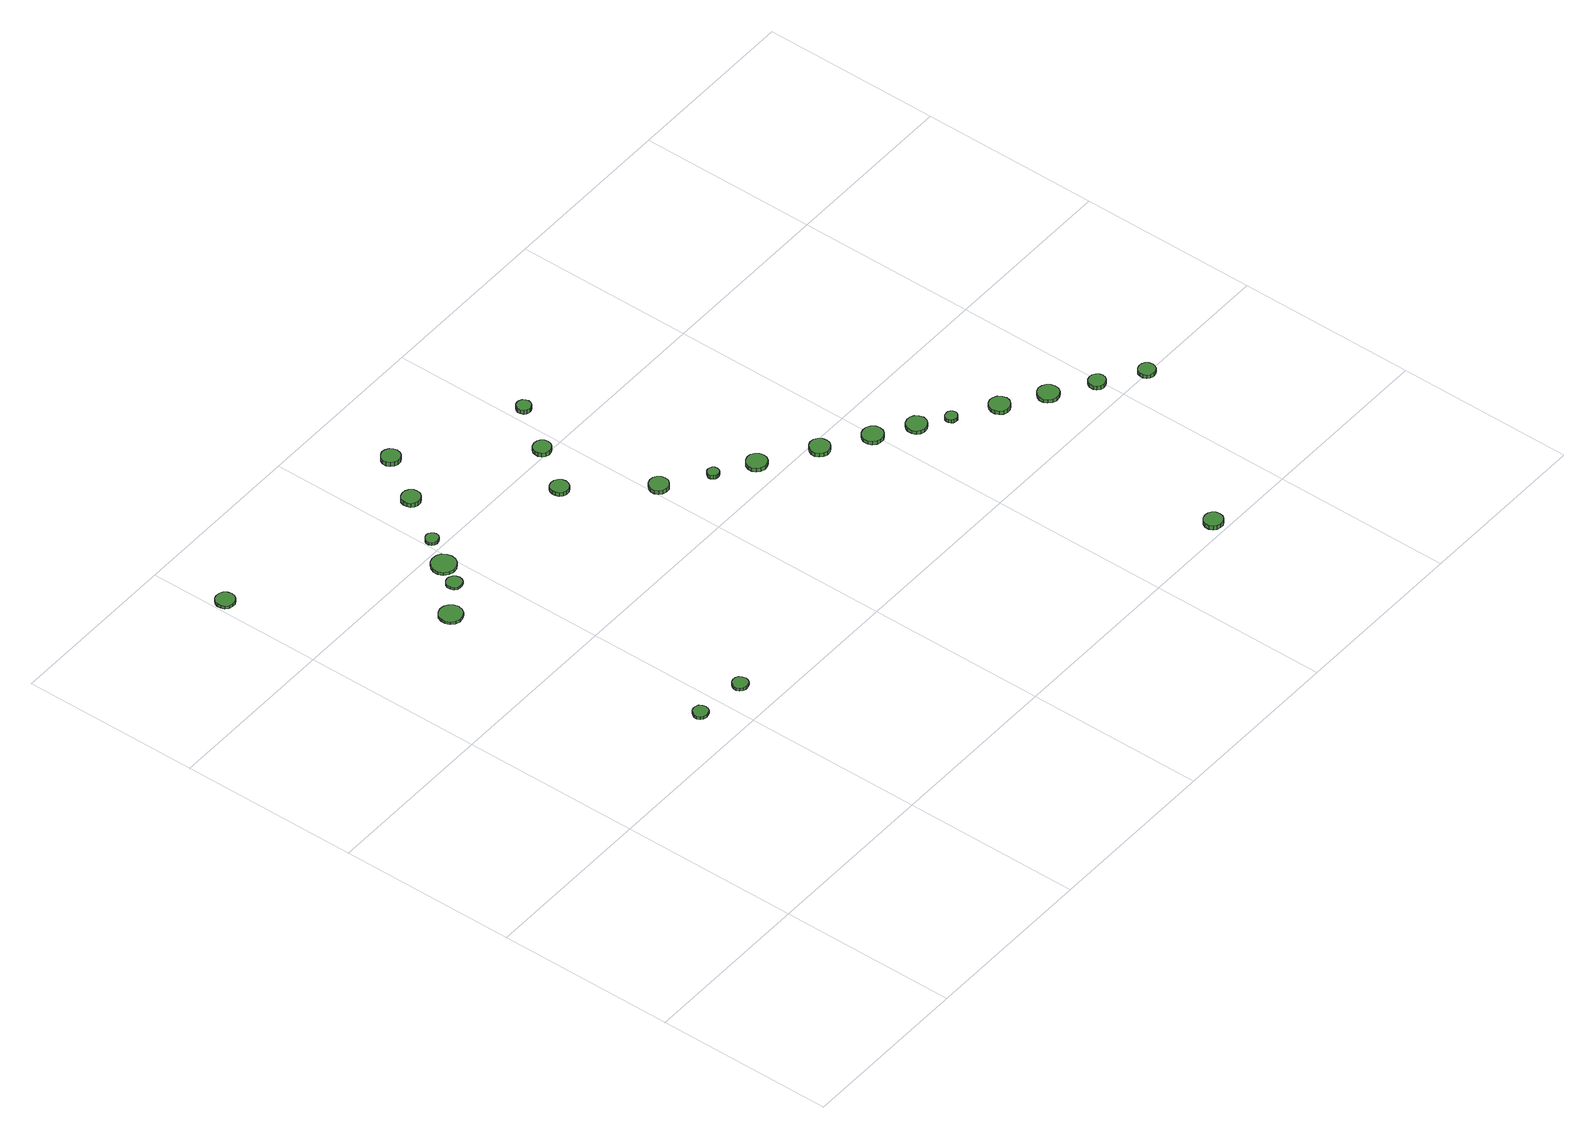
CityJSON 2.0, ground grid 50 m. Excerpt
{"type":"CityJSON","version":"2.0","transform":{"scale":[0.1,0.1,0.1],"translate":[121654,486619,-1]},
"CityObjects":{
"tree1":{"type":"SolitaryVegetationObject","attributes":{"function":"something"},"geometry":[{"type":"MultiSurface","lod":"1","boundaries":[[[0,1,2,3,4,5,6,7,8,9,10,11,12,13,14]],[[15,16,17,18,19,20,21,22,23,24,25,26,27,28,29]],[[0,29,28,1]],[[1,28,27,2]],[[2,27,26,3]],[[3,26,25,4]],[[4,25,24,5]],[[5,24,23,6]],[[6,23,22,7]],[[7,22,21,8]],[[8,21,20,9]],[[9,20,19,10]],[[10,19,18,11]],[[11,18,17,12]],[[12,17,16,13]],[[13,16,15,14]],[[14,15,29,0]]]}]},
"tree2":{"type":"SolitaryVegetationObject","attributes":{"function":"something"},"geometry":[{"type":"MultiSurface","lod":"1","boundaries":[[[30,31,32,33,34,35,36,37,38,39,40,41,42,43,44]],[[45,46,47,48,49,50,51,52,53,54,55,56,57,58,59]],[[30,59,58,31]],[[31,58,57,32]],[[32,57,56,33]],[[33,56,55,34]],[[34,55,54,35]],[[35,54,53,36]],[[36,53,52,37]],[[37,52,51,38]],[[38,51,50,39]],[[39,50,49,40]],[[40,49,48,41]],[[41,48,47,42]],[[42,47,46,43]],[[43,46,45,44]],[[44,45,59,30]]]}]},
"tree3":{"type":"SolitaryVegetationObject","attributes":{"function":"something"},"geometry":[{"type":"MultiSurface","lod":"1","boundaries":[[[60,61,62,63,64,65,66,67,68,69,70,71,72,73,74]],[[75,76,77,78,79,80,81,82,83,84,85,86,87,88,89]],[[60,89,88,61]],[[61,88,87,62]],[[62,87,86,63]],[[63,86,85,64]],[[64,85,84,65]],[[65,84,83,66]],[[66,83,82,67]],[[67,82,81,68]],[[68,81,80,69]],[[69,80,79,70]],[[70,79,78,71]],[[71,78,77,72]],[[72,77,76,73]],[[73,76,75,74]],[[74,75,89,60]]]}]},
"tree4":{"type":"SolitaryVegetationObject","attributes":{"function":"something"},"geometry":[{"type":"MultiSurface","lod":"1","boundaries":[[[90,91,92,93,94,95,96,97,98,99,100,101,102,103,104]],[[105,106,107,108,109,110,111,112,113,114,115,116,117,118,119]],[[90,119,118,91]],[[91,118,117,92]],[[92,117,116,93]],[[93,116,115,94]],[[94,115,114,95]],[[95,114,113,96]],[[96,113,112,97]],[[97,112,111,98]],[[98,111,110,99]],[[99,110,109,100]],[[100,109,108,101]],[[101,108,107,102]],[[102,107,106,103]],[[103,106,105,104]],[[104,105,119,90]]]}]},
"tree5":{"type":"SolitaryVegetationObject","attributes":{"function":"something"},"geometry":[{"type":"MultiSurface","lod":"1","boundaries":[[[120,121,122,123,124,125,126,127,128,129,130,131,132,133,134]],[[135,136,137,138,139,140,141,142,143,144,145,146,147,148,149]],[[120,149,148,121]],[[121,148,147,122]],[[122,147,146,123]],[[123,146,145,124]],[[124,145,144,125]],[[125,144,143,126]],[[126,143,142,127]],[[127,142,141,128]],[[128,141,140,129]],[[129,140,139,130]],[[130,139,138,131]],[[131,138,137,132]],[[132,137,136,133]],[[133,136,135,134]],[[134,135,149,120]]]}]},
"tree6":{"type":"SolitaryVegetationObject","attributes":{"function":"something"},"geometry":[{"type":"MultiSurface","lod":"1","boundaries":[[[150,151,152,153,154,155,156,157,158,159,160,161,162,163,164]],[[165,166,167,168,169,170,171,172,173,174,175,176,177,178,179]],[[150,179,178,151]],[[151,178,177,152]],[[152,177,176,153]],[[153,176,175,154]],[[154,175,174,155]],[[155,174,173,156]],[[156,173,172,157]],[[157,172,171,158]],[[158,171,170,159]],[[159,170,169,160]],[[160,169,168,161]],[[161,168,167,162]],[[162,167,166,163]],[[163,166,165,164]],[[164,165,179,150]]]}]},
"tree7":{"type":"SolitaryVegetationObject","attributes":{"function":"something"},"geometry":[{"type":"MultiSurface","lod":"1","boundaries":[[[180,181,182,183,184,185,186,187,188,189,190,191,192,193,194]],[[195,196,197,198,199,200,201,202,203,204,205,206,207,208,209]],[[180,209,208,181]],[[181,208,207,182]],[[182,207,206,183]],[[183,206,205,184]],[[184,205,204,185]],[[185,204,203,186]],[[186,203,202,187]],[[187,202,201,188]],[[188,201,200,189]],[[189,200,199,190]],[[190,199,198,191]],[[191,198,197,192]],[[192,197,196,193]],[[193,196,195,194]],[[194,195,209,180]]]}]},
"tree8":{"type":"SolitaryVegetationObject","attributes":{"function":"something"},"geometry":[{"type":"MultiSurface","lod":"1","boundaries":[[[210,211,212,213,214,215,216,217,218,219,220,221,222,223,224]],[[225,226,227,228,229,230,231,232,233,234,235,236,237,238,239]],[[210,239,238,211]],[[211,238,237,212]],[[212,237,236,213]],[[213,236,235,214]],[[214,235,234,215]],[[215,234,233,216]],[[216,233,232,217]],[[217,232,231,218]],[[218,231,230,219]],[[219,230,229,220]],[[220,229,228,221]],[[221,228,227,222]],[[222,227,226,223]],[[223,226,225,224]],[[224,225,239,210]]]}]},
"tree9":{"type":"SolitaryVegetationObject","attributes":{"function":"something"},"geometry":[{"type":"MultiSurface","lod":"1","boundaries":[[[240,241,242,243,244,245,246,247,248,249,250,251,252,253,254]],[[255,256,257,258,259,260,261,262,263,264,265,266,267,268,269]],[[240,269,268,241]],[[241,268,267,242]],[[242,267,266,243]],[[243,266,265,244]],[[244,265,264,245]],[[245,264,263,246]],[[246,263,262,247]],[[247,262,261,248]],[[248,261,260,249]],[[249,260,259,250]],[[250,259,258,251]],[[251,258,257,252]],[[252,257,256,253]],[[253,256,255,254]],[[254,255,269,240]]]}]},
"tree10":{"type":"SolitaryVegetationObject","attributes":{"function":"something"},"geometry":[{"type":"MultiSurface","lod":"1","boundaries":[[[270,271,272,273,274,275,276,277,278,279,280,281,282,283,284]],[[285,286,287,288,289,290,291,292,293,294,295,296,297,298,299]],[[270,299,298,271]],[[271,298,297,272]],[[272,297,296,273]],[[273,296,295,274]],[[274,295,294,275]],[[275,294,293,276]],[[276,293,292,277]],[[277,292,291,278]],[[278,291,290,279]],[[279,290,289,280]],[[280,289,288,281]],[[281,288,287,282]],[[282,287,286,283]],[[283,286,285,284]],[[284,285,299,270]]]}]},
"tree11":{"type":"SolitaryVegetationObject","attributes":{"function":"something"},"geometry":[{"type":"MultiSurface","lod":"1","boundaries":[[[300,301,302,303,304,305,306,307,308,309,310,311,312,313,314]],[[315,316,317,318,319,320,321,322,323,324,325,326,327,328,329]],[[300,329,328,301]],[[301,328,327,302]],[[302,327,326,303]],[[303,326,325,304]],[[304,325,324,305]],[[305,324,323,306]],[[306,323,322,307]],[[307,322,321,308]],[[308,321,320,309]],[[309,320,319,310]],[[310,319,318,311]],[[311,318,317,312]],[[312,317,316,313]],[[313,316,315,314]],[[314,315,329,300]]]}]},
"tree12":{"type":"SolitaryVegetationObject","attributes":{"function":"something"},"geometry":[{"type":"MultiSurface","lod":"1","boundaries":[[[330,331,332,333,334,335,336,337,338,339,340,341,342,343,344]],[[345,346,347,348,349,350,351,352,353,354,355,356,357,358,359]],[[330,359,358,331]],[[331,358,357,332]],[[332,357,356,333]],[[333,356,355,334]],[[334,355,354,335]],[[335,354,353,336]],[[336,353,352,337]],[[337,352,351,338]],[[338,351,350,339]],[[339,350,349,340]],[[340,349,348,341]],[[341,348,347,342]],[[342,347,346,343]],[[343,346,345,344]],[[344,345,359,330]]]}]},
"tree13":{"type":"SolitaryVegetationObject","attributes":{"function":"something"},"geometry":[{"type":"MultiSurface","lod":"1","boundaries":[[[360,361,362,363,364,365,366,367,368,369,370,371,372,373,374]],[[375,376,377,378,379,380,381,382,383,384,385,386,387,388,389]],[[360,389,388,361]],[[361,388,387,362]],[[362,387,386,363]],[[363,386,385,364]],[[364,385,384,365]],[[365,384,383,366]],[[366,383,382,367]],[[367,382,381,368]],[[368,381,380,369]],[[369,380,379,370]],[[370,379,378,371]],[[371,378,377,372]],[[372,377,376,373]],[[373,376,375,374]],[[374,375,389,360]]]}]},
"tree14":{"type":"SolitaryVegetationObject","attributes":{"function":"something"},"geometry":[{"type":"MultiSurface","lod":"1","boundaries":[[[390,391,392,393,394,395,396,397,398,399,400,401,402,403,404]],[[405,406,407,408,409,410,411,412,413,414,415,416,417,418,419]],[[390,419,418,391]],[[391,418,417,392]],[[392,417,416,393]],[[393,416,415,394]],[[394,415,414,395]],[[395,414,413,396]],[[396,413,412,397]],[[397,412,411,398]],[[398,411,410,399]],[[399,410,409,400]],[[400,409,408,401]],[[401,408,407,402]],[[402,407,406,403]],[[403,406,405,404]],[[404,405,419,390]]]}]},
"tree15":{"type":"SolitaryVegetationObject","attributes":{"function":"something"},"geometry":[{"type":"MultiSurface","lod":"1","boundaries":[[[420,421,422,423,424,425,426,427,428,429,430,431,432,433,434]],[[435,436,437,438,439,440,441,442,443,444,445,446,447,448,449]],[[420,449,448,421]],[[421,448,447,422]],[[422,447,446,423]],[[423,446,445,424]],[[424,445,444,425]],[[425,444,443,426]],[[426,443,442,427]],[[427,442,441,428]],[[428,441,440,429]],[[429,440,439,430]],[[430,439,438,431]],[[431,438,437,432]],[[432,437,436,433]],[[433,436,435,434]],[[434,435,449,420]]]}]},
"tree16":{"type":"SolitaryVegetationObject","attributes":{"function":"something"},"geometry":[{"type":"MultiSurface","lod":"1","boundaries":[[[450,451,452,453,454,455,456,457,458,459,460,461,462,463,464]],[[465,466,467,468,469,470,471,472,473,474,475,476,477,478,479]],[[450,479,478,451]],[[451,478,477,452]],[[452,477,476,453]],[[453,476,475,454]],[[454,475,474,455]],[[455,474,473,456]],[[456,473,472,457]],[[457,472,471,458]],[[458,471,470,459]],[[459,470,469,460]],[[460,469,468,461]],[[461,468,467,462]],[[462,467,466,463]],[[463,466,465,464]],[[464,465,479,450]]]}]},
"tree17":{"type":"SolitaryVegetationObject","attributes":{"function":"something"},"geometry":[{"type":"MultiSurface","lod":"1","boundaries":[[[480,481,482,483,484,485,486,487,488,489,490,491,492,493,494]],[[495,496,497,498,499,500,501,502,503,504,505,506,507,508,509]],[[480,509,508,481]],[[481,508,507,482]],[[482,507,506,483]],[[483,506,505,484]],[[484,505,504,485]],[[485,504,503,486]],[[486,503,502,487]],[[487,502,501,488]],[[488,501,500,489]],[[489,500,499,490]],[[490,499,498,491]],[[491,498,497,492]],[[492,497,496,493]],[[493,496,495,494]],[[494,495,509,480]]]}]},
"tree18":{"type":"SolitaryVegetationObject","attributes":{"function":"something"},"geometry":[{"type":"MultiSurface","lod":"1","boundaries":[[[510,511,512,513,514,515,516,517,518,519,520,521,522,523,524]],[[525,526,527,528,529,530,531,532,533,534,535,536,537,538,539]],[[510,539,538,511]],[[511,538,537,512]],[[512,537,536,513]],[[513,536,535,514]],[[514,535,534,515]],[[515,534,533,516]],[[516,533,532,517]],[[517,532,531,518]],[[518,531,530,519]],[[519,530,529,520]],[[520,529,528,521]],[[521,528,527,522]],[[522,527,526,523]],[[523,526,525,524]],[[524,525,539,510]]]}]},
"tree19":{"type":"SolitaryVegetationObject","attributes":{"function":"something"},"geometry":[{"type":"MultiSurface","lod":"1","boundaries":[[[540,541,542,543,544,545,546,547,548,549,550,551,552,553,554]],[[555,556,557,558,559,560,561,562,563,564,565,566,567,568,569]],[[540,569,568,541]],[[541,568,567,542]],[[542,567,566,543]],[[543,566,565,544]],[[544,565,564,545]],[[545,564,563,546]],[[546,563,562,547]],[[547,562,561,548]],[[548,561,560,549]],[[549,560,559,550]],[[550,559,558,551]],[[551,558,557,552]],[[552,557,556,553]],[[553,556,555,554]],[[554,555,569,540]]]}]},
"tree20":{"type":"SolitaryVegetationObject","attributes":{"function":"something"},"geometry":[{"type":"MultiSurface","lod":"1","boundaries":[[[570,571,572,573,574,575,576,577,578,579,580,581,582,583,584]],[[585,586,587,588,589,590,591,592,593,594,595,596,597,598,599]],[[570,599,598,571]],[[571,598,597,572]],[[572,597,596,573]],[[573,596,595,574]],[[574,595,594,575]],[[575,594,593,576]],[[576,593,592,577]],[[577,592,591,578]],[[578,591,590,579]],[[579,590,589,580]],[[580,589,588,581]],[[581,588,587,582]],[[582,587,586,583]],[[583,586,585,584]],[[584,585,599,570]]]}]},
"tree21":{"type":"SolitaryVegetationObject","attributes":{"function":"something"},"geometry":[{"type":"MultiSurface","lod":"1","boundaries":[[[600,601,602,603,604,605,606,607,608,609,610,611,612,613,614]],[[615,616,617,618,619,620,621,622,623,624,625,626,627,628,629]],[[600,629,628,601]],[[601,628,627,602]],[[602,627,626,603]],[[603,626,625,604]],[[604,625,624,605]],[[605,624,623,606]],[[606,623,622,607]],[[607,622,621,608]],[[608,621,620,609]],[[609,620,619,610]],[[610,619,618,611]],[[611,618,617,612]],[[612,617,616,613]],[[613,616,615,614]],[[614,615,629,600]]]}]},
"tree22":{"type":"SolitaryVegetationObject","attributes":{"function":"something"},"geometry":[{"type":"MultiSurface","lod":"1","boundaries":[[[630,631,632,633,634,635,636,637,638,639,640,641,642,643,644]],[[645,646,647,648,649,650,651,652,653,654,655,656,657,658,659]],[[630,659,658,631]],[[631,658,657,632]],[[632,657,656,633]],[[633,656,655,634]],[[634,655,654,635]],[[635,654,653,636]],[[636,653,652,637]],[[637,652,651,638]],[[638,651,650,639]],[[639,650,649,640]],[[640,649,648,641]],[[641,648,647,642]],[[642,647,646,643]],[[643,646,645,644]],[[644,645,659,630]]]}]},
"tree23":{"type":"SolitaryVegetationObject","attributes":{"function":"something"},"geometry":[{"type":"MultiSurface","lod":"1","boundaries":[[[660,661,662,663,664,665,666,667,668,669,670,671,672,673,674]],[[675,676,677,678,679,680,681,682,683,684,685,686,687,688,689]],[[660,689,688,661]],[[661,688,687,662]],[[662,687,686,663]],[[663,686,685,664]],[[664,685,684,665]],[[665,684,683,666]],[[666,683,682,667]],[[667,682,681,668]],[[668,681,680,669]],[[669,680,679,670]],[[670,679,678,671]],[[671,678,677,672]],[[672,677,676,673]],[[673,676,675,674]],[[674,675,689,660]]]}]},
"tree24":{"type":"SolitaryVegetationObject","attributes":{"function":"something"},"geometry":[{"type":"MultiSurface","lod":"1","boundaries":[[[690,691,692,693,694,695,696,697,698,699,700,701,702,703,704]],[[705,706,707,708,709,710,711,712,713,714,715,716,717,718,719]],[[690,719,718,691]],[[691,718,717,692]],[[692,717,716,693]],[[693,716,715,694]],[[694,715,714,695]],[[695,714,713,696]],[[696,713,712,697]],[[697,712,711,698]],[[698,711,710,699]],[[699,710,709,700]],[[700,709,708,701]],[[701,708,707,702]],[[702,707,706,703]],[[703,706,705,704]],[[704,705,719,690]]]}]}
},
"vertices":[
[58,1802,17],[55,1813,17],[49,1822,17],[39,1827,17],[29,1828,17],[18,1825,17],[10,1817,17],[6,1808,17],[6,1797,17],[10,1787,17],[18,1779,17],[29,1776,17],[39,1777,17],[49,1783,17],[55,1791,17],[55,1791,8],[49,1783,8],[39,1777,8],[29,1776,8],[18,1779,8],[10,1787,8],[6,1797,8],[6,1808,8],[10,1817,8],[18,1825,8],[29,1828,8],[39,1827,8],[49,1822,8],[55,1813,8],[58,1802,8],
[460,619,17],[458,627,17],[453,635,17],[445,639,17],[437,640,17],[428,637,17],[422,631,17],[418,623,17],[418,614,17],[422,606,17],[428,600,17],[437,598,17],[445,599,17],[453,603,17],[458,610,17],[458,610,8],[453,603,8],[445,599,8],[437,598,8],[428,600,8],[422,606,8],[418,614,8],[418,623,8],[422,631,8],[428,637,8],[437,640,8],[445,639,8],[453,635,8],[458,627,8],[460,619,8],
[368,1327,17],[365,1340,17],[357,1351,17],[346,1357,17],[333,1359,17],[320,1355,17],[310,1346,17],[305,1334,17],[305,1320,17],[310,1308,17],[320,1299,17],[333,1295,17],[346,1297,17],[357,1303,17],[365,1314,17],[365,1314,9],[357,1303,9],[346,1297,9],[333,1295,9],[320,1299,9],[310,1308,9],[305,1320,9],[305,1334,9],[310,1346,9],[320,1355,9],[333,1359,9],[346,1357,9],[357,1351,9],[365,1340,9],[368,1327,9],
[603,604,17],[601,613,17],[596,621,17],[588,625,17],[579,626,17],[570,623,17],[564,617,17],[560,609,17],[560,600,17],[564,592,17],[570,586,17],[579,583,17],[588,584,17],[596,588,17],[601,596,17],[601,596,8],[596,588,8],[588,584,8],[579,583,8],[570,586,8],[564,592,8],[560,600,8],[560,609,8],[564,617,8],[570,623,8],[579,626,8],[588,625,8],[596,621,8],[601,613,8],[603,604,8],
[455,1392,15],[453,1401,15],[448,1408,15],[440,1413,15],[431,1414,15],[422,1411,15],[416,1405,15],[412,1397,15],[412,1388,15],[416,1379,15],[422,1373,15],[431,1371,15],[440,1372,15],[448,1376,15],[453,1383,15],[453,1383,8],[448,1376,8],[440,1372,8],[431,1371,8],[422,1373,8],[416,1379,8],[412,1388,8],[412,1397,8],[416,1405,8],[422,1411,8],[431,1414,8],[440,1413,8],[448,1408,8],[453,1401,8],[455,1392,8],
[503,1453,16],[500,1467,16],[492,1479,16],[480,1486,16],[465,1487,16],[452,1483,16],[441,1473,16],[435,1460,16],[435,1446,16],[441,1433,16],[452,1423,16],[465,1419,16],[480,1420,16],[492,1428,16],[500,1439,16],[500,1439,8],[492,1428,8],[480,1420,8],[465,1419,8],[452,1423,8],[441,1433,8],[435,1446,8],[435,1460,8],[441,1473,8],[452,1483,8],[465,1487,8],[480,1486,8],[492,1479,8],[500,1467,8],[503,1453,8],
[542,1533,17],[541,1540,17],[536,1546,17],[530,1550,17],[522,1551,17],[515,1548,17],[509,1543,17],[506,1537,17],[506,1529,17],[509,1522,17],[515,1517,17],[522,1515,17],[530,1516,17],[536,1519,17],[541,1525,17],[541,1525,8],[536,1519,8],[530,1516,8],[522,1515,8],[515,1517,8],[509,1522,8],[506,1529,8],[506,1537,8],[509,1543,8],[515,1548,8],[522,1551,8],[530,1550,8],[536,1546,8],[541,1540,8],[542,1533,8],
[632,1664,21],[630,1674,21],[623,1683,21],[614,1688,21],[603,1689,21],[593,1686,21],[585,1679,21],[581,1669,21],[581,1658,21],[585,1648,21],[593,1641,21],[603,1638,21],[614,1639,21],[623,1644,21],[630,1653,21],[630,1653,8],[623,1644,8],[614,1639,8],[603,1638,8],[593,1641,8],[585,1648,8],[581,1658,8],[581,1669,8],[585,1679,8],[593,1686,8],[603,1689,8],[614,1688,8],[623,1683,8],[630,1674,8],[632,1664,8],
[712,1790,28],[710,1800,28],[704,1809,28],[695,1814,28],[684,1816,28],[674,1812,28],[666,1805,28],[661,1795,28],[661,1784,28],[666,1775,28],[674,1767,28],[684,1764,28],[695,1765,28],[704,1771,28],[710,1779,28],[710,1779,15],[704,1771,15],[695,1765,15],[684,1764,15],[674,1767,15],[666,1775,15],[661,1784,15],[661,1795,15],[666,1805,15],[674,1812,15],[684,1816,15],[695,1814,15],[704,1809,15],[710,1800,15],[712,1790,15],
[890,1396,19],[888,1406,19],[882,1414,19],[873,1420,19],[862,1421,19],[852,1418,19],[845,1411,19],[841,1401,19],[841,1391,19],[845,1381,19],[852,1374,19],[862,1371,19],[873,1372,19],[882,1377,19],[888,1386,19],[888,1386,7],[882,1377,7],[873,1372,7],[862,1371,7],[852,1374,7],[845,1381,7],[841,1391,7],[841,1401,7],[845,1411,7],[852,1418,7],[862,1421,7],[873,1420,7],[882,1414,7],[888,1406,7],[890,1396,7],
[1051,1207,19],[1049,1218,19],[1042,1227,19],[1033,1232,19],[1022,1233,19],[1011,1230,19],[1003,1222,19],[998,1212,19],[998,1201,19],[1003,1191,19],[1011,1184,19],[1022,1180,19],[1033,1181,19],[1042,1187,19],[1049,1196,19],[1049,1196,7],[1042,1187,7],[1033,1181,7],[1022,1180,7],[1011,1184,7],[1003,1191,7],[998,1201,7],[998,1212,7],[1003,1222,7],[1011,1230,7],[1022,1233,7],[1033,1232,7],[1042,1227,7],[1049,1218,7],[1051,1207,7],
[975,1518,20],[973,1528,20],[967,1536,20],[958,1541,20],[948,1542,20],[938,1539,20],[931,1532,20],[927,1523,20],[927,1513,20],[931,1503,20],[938,1497,20],[948,1494,20],[958,1495,20],[967,1500,20],[973,1508,20],[973,1508,7],[967,1500,7],[958,1495,7],[948,1494,7],[938,1497,7],[931,1503,7],[927,1513,7],[927,1523,7],[931,1532,7],[938,1539,7],[948,1542,7],[958,1541,7],[967,1536,7],[973,1528,7],[975,1518,7],
[1158,1127,19],[1157,1133,19],[1153,1139,19],[1147,1142,19],[1141,1143,19],[1135,1141,19],[1130,1136,19],[1127,1130,19],[1127,1124,19],[1130,1118,19],[1135,1113,19],[1141,1111,19],[1147,1112,19],[1153,1115,19],[1157,1121,19],[1157,1121,7],[1153,1115,7],[1147,1112,7],[1141,1111,7],[1135,1113,7],[1130,1118,7],[1127,1124,7],[1127,1130,7],[1130,1136,7],[1135,1141,7],[1141,1143,7],[1147,1142,7],[1153,1139,7],[1157,1133,7],[1158,1127,7],
[1058,1644,24],[1056,1652,24],[1052,1659,24],[1044,1663,24],[1036,1664,24],[1028,1661,24],[1022,1656,24],[1019,1648,24],[1019,1640,24],[1022,1632,24],[1028,1627,24],[1036,1624,24],[1044,1625,24],[1052,1629,24],[1056,1636,24],[1056,1636,11],[1052,1629,11],[1044,1625,11],[1036,1624,11],[1028,1627,11],[1022,1632,11],[1019,1640,11],[1019,1648,11],[1022,1656,11],[1028,1661,11],[1036,1664,11],[1044,1663,11],[1052,1659,11],[1056,1652,11],[1058,1644,11],
[1267,1065,19],[1265,1077,19],[1258,1086,19],[1248,1092,19],[1237,1093,19],[1225,1089,19],[1217,1082,19],[1212,1071,19],[1212,1059,19],[1217,1049,19],[1225,1041,19],[1237,1037,19],[1248,1038,19],[1258,1044,19],[1265,1054,19],[1265,1054,7],[1258,1044,7],[1248,1038,7],[1237,1037,7],[1225,1041,7],[1217,1049,7],[1212,1059,7],[1212,1071,7],[1217,1082,7],[1225,1089,7],[1237,1093,7],[1248,1092,7],[1258,1086,7],[1265,1077,7],[1267,1065,7],
[1405,974,20],[1403,985,20],[1396,995,20],[1386,1001,20],[1374,1002,20],[1363,998,20],[1355,990,20],[1350,980,20],[1350,968,20],[1355,958,20],[1363,950,20],[1374,946,20],[1386,948,20],[1396,953,20],[1403,963,20],[1403,963,8],[1396,953,8],[1386,948,8],[1374,946,8],[1363,950,8],[1355,958,8],[1350,968,8],[1350,980,8],[1355,990,8],[1363,998,8],[1374,1002,8],[1386,1001,8],[1396,995,8],[1403,985,8],[1405,974,8],
[1523,898,19],[1521,909,19],[1514,919,19],[1503,925,19],[1491,926,19],[1480,922,19],[1471,914,19],[1466,904,19],[1466,892,19],[1471,881,19],[1480,873,19],[1491,869,19],[1503,870,19],[1514,876,19],[1521,886,19],[1521,886,8],[1514,876,8],[1503,870,8],[1491,869,8],[1480,873,8],[1471,881,8],[1466,892,8],[1466,904,8],[1471,914,8],[1480,922,8],[1491,926,8],[1503,925,8],[1514,919,8],[1521,909,8],[1523,898,8],
[1790,32,28],[1788,43,28],[1782,52,28],[1772,57,28],[1762,58,28],[1752,55,28],[1744,48,28],[1739,38,28],[1739,27,28],[1744,17,28],[1752,10,28],[1762,7,28],[1772,8,28],[1782,13,28],[1788,22,28],[1788,22,15],[1782,13,15],[1772,8,15],[1762,7,15],[1752,10,15],[1744,17,15],[1739,27,15],[1739,38,15],[1744,48,15],[1752,55,15],[1762,58,15],[1772,57,15],[1782,52,15],[1788,43,15],[1790,32,15],
[1620,835,19],[1617,846,19],[1610,856,19],[1600,862,19],[1588,863,19],[1577,859,19],[1568,851,19],[1564,841,19],[1564,829,19],[1568,818,19],[1577,810,19],[1588,806,19],[1600,808,19],[1610,814,19],[1617,823,19],[1617,823,8],[1610,814,8],[1600,808,8],[1588,806,8],[1577,810,8],[1568,818,8],[1564,829,8],[1564,841,8],[1568,851,8],[1577,859,8],[1588,863,8],[1600,862,8],[1610,856,8],[1617,846,8],[1620,835,8],
[1684,784,19],[1682,791,19],[1678,796,19],[1672,800,19],[1666,800,19],[1659,798,19],[1654,794,19],[1651,787,19],[1651,781,19],[1654,774,19],[1659,770,19],[1666,768,19],[1672,768,19],[1678,772,19],[1682,777,19],[1682,777,8],[1678,772,8],[1672,768,8],[1666,768,8],[1659,770,8],[1654,774,8],[1651,781,8],[1651,787,8],[1654,794,8],[1659,798,8],[1666,800,8],[1672,800,8],[1678,796,8],[1682,791,8],[1684,784,8],
[1803,715,19],[1800,727,19],[1793,737,19],[1783,742,19],[1772,744,19],[1760,740,19],[1752,732,19],[1747,721,19],[1747,710,19],[1752,699,19],[1760,691,19],[1772,687,19],[1783,688,19],[1793,694,19],[1800,704,19],[1800,704,8],[1793,694,8],[1783,688,8],[1772,687,8],[1760,691,8],[1752,699,8],[1747,710,8],[1747,721,8],[1752,732,8],[1760,740,8],[1772,744,8],[1783,742,8],[1793,737,8],[1800,727,8],[1803,715,8],
[1911,646,19],[1909,658,19],[1902,667,19],[1891,673,19],[1879,675,19],[1868,671,19],[1859,663,19],[1854,652,19],[1854,640,19],[1859,629,19],[1868,621,19],[1879,617,19],[1891,618,19],[1902,624,19],[1909,634,19],[1909,634,8],[1902,624,8],[1891,618,8],[1879,617,8],[1868,621,8],[1859,629,8],[1854,640,8],[1854,652,8],[1859,663,8],[1868,671,8],[1879,675,8],[1891,673,8],[1902,667,8],[1909,658,8],[1911,646,8],
[2014,576,20],[2012,585,20],[2006,593,20],[1998,598,20],[1988,599,20],[1979,596,20],[1972,590,20],[1968,581,20],[1968,571,20],[1972,563,20],[1979,556,20],[1988,553,20],[1998,554,20],[2006,559,20],[2012,567,20],[2012,567,8],[2006,559,8],[1998,554,8],[1988,553,8],[1979,556,8],[1972,563,8],[1968,571,8],[1968,581,8],[1972,590,8],[1979,596,8],[1988,599,8],[1998,598,8],[2006,593,8],[2012,585,8],[2014,576,8],
[2123,504,19],[2121,514,19],[2116,521,19],[2107,526,19],[2098,527,19],[2088,524,19],[2081,518,19],[2077,509,19],[2077,499,19],[2081,490,19],[2088,484,19],[2098,481,19],[2107,482,19],[2116,487,19],[2121,495,19],[2121,495,8],[2116,487,8],[2107,482,8],[2098,481,8],[2088,484,8],[2081,490,8],[2077,499,8],[2077,509,8],[2081,518,8],[2088,524,8],[2098,527,8],[2107,526,8],[2116,521,8],[2121,514,8],[2123,504,8]
]}
